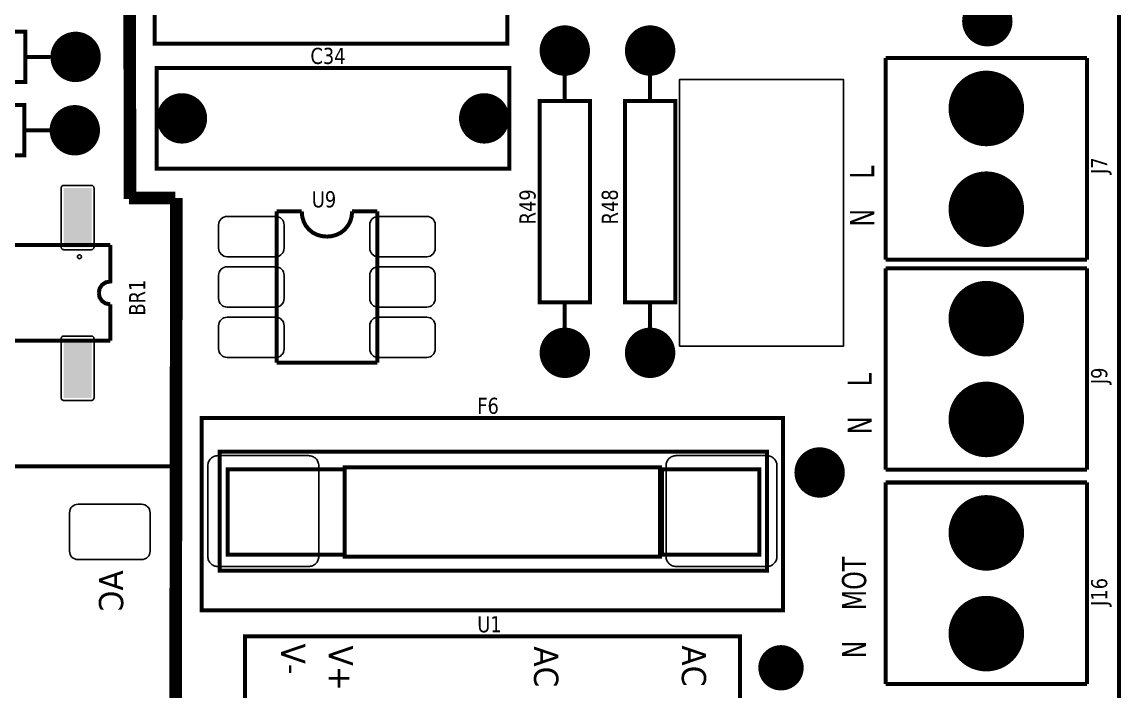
# Model space of a CAD drawing. Header units: millimetres. Extents: x 124 to 302, y 105 to 223.
# Drawn here: x 299.492 to 301.673, y 220.269 to 221.597 of the extents above; entities that cross this region are included whole.
import ezdxf

# ---------------------------------------------------------------- set-up
doc = ezdxf.new("R2010")
doc.units = ezdxf.units.MM
doc.layers.add('DESC', color=250, linetype='Continuous')
doc.styles.get("Standard").update_dxf_attribs({"font": 'tahoma.ttf'})

# ---------------------------------------------------------------- blocks, each defined once
blk = doc.blocks.new('RPAD')
blk.add_trace([(-0.5, -0.5), (-0.5, 0.5), (0.5, -0.5), (0.5, 0.5)])
blk = doc.blocks.new('EPAD')
at = {"const_width": 0.5}
blk.add_lwpolyline([(-0.25, 0, 1), (0.25, 0, 1)], format="xyb", close=True, dxfattribs=at)
blk = doc.blocks.new('PCB_CamaraClimatica')
for points, const_width in [([(147.0389, 110.574), (153.4499, 110.574), (153.4499, 115.4463), (147.0389, 115.4463), (147.0389, 110.574)], 0.008), ([(147.0389, 110.574), (153.4499, 110.574), (153.4499, 115.4463), (147.0389, 115.4463), (147.0389, 110.574)], 0.008), ([(147.0389, 110.574), (153.4499, 110.574), (153.4499, 115.4463), (147.0389, 115.4463), (147.0389, 110.574)], 0.008), ([(151.487, 113.2251), (151.485, 114.3371)], 0.025), ([(151.487, 113.2251), (151.485, 114.3371)], 0.025), ([(151.487, 113.2251), (151.485, 114.3371)], 0.025), ([(151.5361, 113.533), (152.2361, 113.533), (152.2361, 113.733), (151.5361, 113.733), (151.5361, 113.533)], 0.008), ([(151.5361, 113.533), (152.2361, 113.533), (152.2361, 113.733), (151.5361, 113.733), (151.5361, 113.533)], 0.008), ([(151.5361, 113.533), (152.2361, 113.533), (152.2361, 113.733), (151.5361, 113.733), (151.5361, 113.533)], 0.008), ([(150.879, 113.457), (151.279, 113.457), (151.279, 113.557), (150.879, 113.557), (150.879, 113.457)], 0.008), ([(150.879, 113.457), (151.279, 113.457), (151.279, 113.557), (150.879, 113.557), (150.879, 113.457)], 0.008), ([(150.879, 113.457), (151.279, 113.457), (151.279, 113.557), (150.879, 113.557), (150.879, 113.457)], 0.008), ([(151.279, 113.507), (151.329, 113.507)], 0.008), ([(151.279, 113.507), (151.329, 113.507)], 0.008), ([(151.279, 113.507), (151.329, 113.507)], 0.008), ([(153.3865, 113.5047), (152.9865, 113.5047)], 0.008), ([(152.9865, 113.5047), (152.9865, 113.1047)], 0.008), ([(153.3865, 113.5047), (152.9865, 113.5047)], 0.008), ([(152.9865, 113.5047), (152.9865, 113.1047)], 0.008), ([(153.3865, 113.5047), (152.9865, 113.5047)], 0.008), ([(152.9865, 113.5047), (152.9865, 113.1047)], 0.008), ([(153.3865, 113.5047), (153.3865, 113.1047)], 0.008), ([(153.3865, 113.5047), (153.3865, 113.1047)], 0.008), ([(153.3865, 113.5047), (153.3865, 113.1047)], 0.008), ([(151.54, 113.285), (152.24, 113.285), (152.24, 113.485), (151.54, 113.485), (151.54, 113.285)], 0.008), ([(151.54, 113.285), (152.24, 113.285), (152.24, 113.485), (151.54, 113.485), (151.54, 113.285)], 0.008), ([(151.54, 113.285), (152.24, 113.285), (152.24, 113.485), (151.54, 113.485), (151.54, 113.285)], 0.008), ([(152.3499, 113.4196), (152.3499, 113.4696)], 0.008), ([(152.3499, 113.4196), (152.3499, 113.4696)], 0.008), ([(152.3499, 113.4196), (152.3499, 113.4696)], 0.008), ([(152.5192, 113.4696), (152.5192, 113.4196)], 0.008), ([(152.5192, 113.4696), (152.5192, 113.4196)], 0.008), ([(152.5192, 113.4696), (152.5192, 113.4196)], 0.008), ([(150.8774, 113.3114), (151.2774, 113.3114), (151.2774, 113.4114), (150.8774, 113.4114), (150.8774, 113.3114)], 0.008), ([(150.8774, 113.3114), (151.2774, 113.3114), (151.2774, 113.4114), (150.8774, 113.4114), (150.8774, 113.3114)], 0.008), ([(150.8774, 113.3114), (151.2774, 113.3114), (151.2774, 113.4114), (150.8774, 113.4114), (150.8774, 113.3114)], 0.008), ([(152.2999, 113.0196), (152.3999, 113.0196), (152.3999, 113.4196), (152.2999, 113.4196), (152.2999, 113.0196)], 0.008), ([(152.2999, 113.0196), (152.3999, 113.0196), (152.3999, 113.4196), (152.2999, 113.4196), (152.2999, 113.0196)], 0.008), ([(152.2999, 113.0196), (152.3999, 113.0196), (152.3999, 113.4196), (152.2999, 113.4196), (152.2999, 113.0196)], 0.008), ([(152.4692, 113.0196), (152.5692, 113.0196), (152.5692, 113.4196), (152.4692, 113.4196), (152.4692, 113.0196)], 0.008), ([(152.4692, 113.0196), (152.5692, 113.0196), (152.5692, 113.4196), (152.4692, 113.4196), (152.4692, 113.0196)], 0.008), ([(152.4692, 113.0196), (152.5692, 113.0196), (152.5692, 113.4196), (152.4692, 113.4196), (152.4692, 113.0196)], 0.008), ([(151.3274, 113.3614), (151.2774, 113.3614)], 0.008), ([(151.3274, 113.3614), (151.2774, 113.3614)], 0.008), ([(151.3274, 113.3614), (151.2774, 113.3614)], 0.008), ([(151.577, 113.2271), (151.485, 113.2271)], 0.025), ([(151.577, 113.2271), (151.485, 113.2271)], 0.025), ([(151.577, 113.2271), (151.485, 113.2271)], 0.025), ([(151.575, 110.5681), (151.579, 113.2271)], 0.025), ([(151.575, 110.5681), (151.579, 113.2271)], 0.025), ([(151.575, 110.5681), (151.579, 113.2271)], 0.025), ([(151.7778, 113.2003), (151.8278, 113.2003)], 0.008), ([(151.7778, 113.2003), (151.7778, 112.9003)], 0.008), ([(151.7778, 113.2003), (151.8278, 113.2003)], 0.008), ([(151.7778, 113.2003), (151.7778, 112.9003)], 0.008), ([(151.7778, 113.2003), (151.8278, 113.2003)], 0.008), ([(151.7778, 113.2003), (151.7778, 112.9003)], 0.008), ([(151.8778, 113.1503), (151.8674, 113.1513), (151.8578, 113.1541), (151.8493, 113.1585), (151.842, 113.1645), (151.836, 113.1718), (151.8316, 113.1803), (151.8288, 113.1899), (151.8278, 113.2003)], 0.008), ([(151.8778, 113.1503), (151.8674, 113.1513), (151.8578, 113.1541), (151.8493, 113.1585), (151.842, 113.1645), (151.836, 113.1718), (151.8316, 113.1803), (151.8288, 113.1899), (151.8278, 113.2003)], 0.008), ([(151.8778, 113.1503), (151.8674, 113.1513), (151.8578, 113.1541), (151.8493, 113.1585), (151.842, 113.1645), (151.836, 113.1718), (151.8316, 113.1803), (151.8288, 113.1899), (151.8278, 113.2003)], 0.008), ([(151.8778, 113.1503), (151.888, 113.1513), (151.8975, 113.1541), (151.906, 113.1585), (151.9133, 113.1645), (151.9194, 113.1718), (151.924, 113.1803), (151.9268, 113.1899), (151.9278, 113.2003)], 0.008), ([(151.8778, 113.1503), (151.888, 113.1513), (151.8975, 113.1541), (151.906, 113.1585), (151.9133, 113.1645), (151.9194, 113.1718), (151.924, 113.1803), (151.9268, 113.1899), (151.9278, 113.2003)], 0.008), ([(151.8778, 113.1503), (151.888, 113.1513), (151.8975, 113.1541), (151.906, 113.1585), (151.9133, 113.1645), (151.9194, 113.1718), (151.924, 113.1803), (151.9268, 113.1899), (151.9278, 113.2003)], 0.008), ([(151.9278, 113.2003), (151.9778, 113.2003)], 0.008), ([(151.9278, 113.2003), (151.9778, 113.2003)], 0.008), ([(151.9278, 113.2003), (151.9778, 113.2003)], 0.008), ([(151.9778, 113.2003), (151.9778, 112.9003)], 0.008), ([(151.9778, 113.2003), (151.9778, 112.9003)], 0.008), ([(151.9778, 113.2003), (151.9778, 112.9003)], 0.008), ([(151.448, 112.9435), (151.118, 112.9435), (151.118, 113.1335), (151.448, 113.1335)], 0.008), ([(151.448, 112.9435), (151.118, 112.9435), (151.118, 113.1335), (151.448, 113.1335)], 0.008), ([(151.448, 112.9435), (151.118, 112.9435), (151.118, 113.1335), (151.448, 113.1335)], 0.008), ([(151.448, 113.1335), (151.4476, 113.0612), (151.4387, 113.0594), (151.4315, 113.0546), (151.4267, 113.0474), (151.425, 113.0385)], 0.008), ([(151.448, 113.1335), (151.4476, 113.0612), (151.4387, 113.0594), (151.4315, 113.0546), (151.4267, 113.0474), (151.425, 113.0385)], 0.008), ([(151.448, 113.1335), (151.4476, 113.0612), (151.4387, 113.0594), (151.4315, 113.0546), (151.4267, 113.0474), (151.425, 113.0385)], 0.008), ([(153.3865, 113.1047), (152.9865, 113.1047)], 0.008), ([(153.3865, 113.1047), (152.9865, 113.1047)], 0.008), ([(153.3865, 113.1047), (152.9865, 113.1047)], 0.008), ([(153.3865, 113.0874), (152.9865, 113.0874)], 0.008), ([(152.9865, 113.0874), (152.9865, 112.6874)], 0.008), ([(153.3865, 113.0874), (152.9865, 113.0874)], 0.008), ([(152.9865, 113.0874), (152.9865, 112.6874)], 0.008), ([(153.3865, 113.0874), (152.9865, 113.0874)], 0.008), ([(152.9865, 113.0874), (152.9865, 112.6874)], 0.008), ([(153.3865, 113.0874), (153.3865, 112.6874)], 0.008), ([(153.3865, 113.0874), (153.3865, 112.6874)], 0.008), ([(153.3865, 113.0874), (153.3865, 112.6874)], 0.008), ([(151.4476, 113.0159), (151.4387, 113.0176), (151.4315, 113.0224), (151.4267, 113.0296), (151.425, 113.0385)], 0.008), ([(151.4476, 113.0159), (151.4387, 113.0176), (151.4315, 113.0224), (151.4267, 113.0296), (151.425, 113.0385)], 0.008), ([(151.4476, 113.0159), (151.4387, 113.0176), (151.4315, 113.0224), (151.4267, 113.0296), (151.425, 113.0385)], 0.008), ([(151.4476, 113.0159), (151.448, 112.9435)], 0.008), ([(151.4476, 113.0159), (151.448, 112.9435)], 0.008), ([(151.4476, 113.0159), (151.448, 112.9435)], 0.008), ([(152.3499, 112.9696), (152.3499, 113.0196)], 0.008), ([(152.3499, 112.9696), (152.3499, 113.0196)], 0.008), ([(152.3499, 112.9696), (152.3499, 113.0196)], 0.008), ([(152.5192, 113.0196), (152.5192, 112.9696)], 0.008), ([(152.5192, 113.0196), (152.5192, 112.9696)], 0.008), ([(152.5192, 113.0196), (152.5192, 112.9696)], 0.008), ([(151.7778, 112.9003), (151.9778, 112.9003)], 0.008), ([(151.7778, 112.9003), (151.9778, 112.9003)], 0.008), ([(151.7778, 112.9003), (151.9778, 112.9003)], 0.008), ([(151.6294, 112.4086), (152.783, 112.4086), (152.783, 112.7905), (151.6294, 112.7905), (151.6294, 112.4086)], 0.008), ([(151.6294, 112.4086), (152.783, 112.4086), (152.783, 112.7905), (151.6294, 112.7905), (151.6294, 112.4086)], 0.008), ([(151.6294, 112.4086), (152.783, 112.4086), (152.783, 112.7905), (151.6294, 112.7905), (151.6294, 112.4086)], 0.008), ([(151.6648, 112.4874), (152.7515, 112.4874), (152.7515, 112.7236), (151.6648, 112.7236), (151.6648, 112.4874)], 0.008), ([(151.6648, 112.4874), (152.7515, 112.4874), (152.7515, 112.7236), (151.6648, 112.7236), (151.6648, 112.4874)], 0.008), ([(151.6648, 112.4874), (152.7515, 112.4874), (152.7515, 112.7236), (151.6648, 112.7236), (151.6648, 112.4874)], 0.008), ([(150.502, 110.631), (151.5729, 110.631), (151.5729, 112.694), (150.502, 112.694), (150.502, 110.631)], 0.008), ([(150.502, 110.631), (151.5729, 110.631), (151.5729, 112.694), (150.502, 112.694), (150.502, 110.631)], 0.008), ([(150.502, 110.631), (151.5729, 110.631), (151.5729, 112.694), (150.502, 112.694), (150.502, 110.631)], 0.008), ([(151.6806, 112.5189), (151.9129, 112.5189), (151.9129, 112.6881), (151.6806, 112.6881), (151.6806, 112.5189)], 0.008), ([(151.6806, 112.5189), (151.9129, 112.5189), (151.9129, 112.6881), (151.6806, 112.6881), (151.6806, 112.5189)], 0.008), ([(151.6806, 112.5189), (151.9129, 112.5189), (151.9129, 112.6881), (151.6806, 112.6881), (151.6806, 112.5189)], 0.008), ([(151.9129, 112.5149), (152.5389, 112.5149), (152.5389, 112.6921), (151.9129, 112.6921), (151.9129, 112.5149)], 0.008), ([(151.9129, 112.5149), (152.5389, 112.5149), (152.5389, 112.6921), (151.9129, 112.6921), (151.9129, 112.5149)], 0.008), ([(151.9129, 112.5149), (152.5389, 112.5149), (152.5389, 112.6921), (151.9129, 112.6921), (151.9129, 112.5149)], 0.008), ([(152.5428, 112.5189), (152.7357, 112.5189), (152.7357, 112.6881), (152.5428, 112.6881), (152.5428, 112.5189)], 0.008), ([(152.5428, 112.5189), (152.7357, 112.5189), (152.7357, 112.6881), (152.5428, 112.6881), (152.5428, 112.5189)], 0.008), ([(152.5428, 112.5189), (152.7357, 112.5189), (152.7357, 112.6881), (152.5428, 112.6881), (152.5428, 112.5189)], 0.008), ([(153.3865, 112.6874), (152.9865, 112.6874)], 0.008), ([(153.3865, 112.6874), (152.9865, 112.6874)], 0.008), ([(153.3865, 112.6874), (152.9865, 112.6874)], 0.008), ([(153.3865, 112.6622), (152.9865, 112.6622)], 0.008), ([(152.9865, 112.6622), (152.9865, 112.2622)], 0.008), ([(153.3865, 112.6622), (152.9865, 112.6622)], 0.008), ([(152.9865, 112.6622), (152.9865, 112.2622)], 0.008), ([(153.3865, 112.6622), (152.9865, 112.6622)], 0.008), ([(152.9865, 112.6622), (152.9865, 112.2622)], 0.008), ([(153.3865, 112.6622), (153.3865, 112.2622)], 0.008), ([(153.3865, 112.6622), (153.3865, 112.2622)], 0.008), ([(153.3865, 112.6622), (153.3865, 112.2622)], 0.008), ([(151.7149, 112.1285), (152.6975, 112.1285), (152.6975, 112.3568), (151.7149, 112.3568), (151.7149, 112.1285)], 0.008), ([(151.7149, 112.1285), (152.6975, 112.1285), (152.6975, 112.3568), (151.7149, 112.3568), (151.7149, 112.1285)], 0.008), ([(151.7149, 112.1285), (152.6975, 112.1285), (152.6975, 112.3568), (151.7149, 112.3568), (151.7149, 112.1285)], 0.008), ([(153.3865, 112.2622), (152.9865, 112.2622)], 0.008), ([(153.3865, 112.2622), (152.9865, 112.2622)], 0.008), ([(153.3865, 112.2622), (152.9865, 112.2622)], 0.008)]:
    blk.add_lwpolyline(points, dxfattribs=dict(const_width=const_width))
blk.add_lwpolyline([(152.5778, 112.9325), (152.9029, 112.9325), (152.9029, 113.4624), (152.5778, 113.4624), (152.5778, 112.9325)])
for points in [[(151.3554, 113.2519), (151.4105, 113.2519), (151.4115, 113.2518), (151.4125, 113.2516), (151.4133, 113.2511), (151.4141, 113.2505), (151.4147, 113.2498), (151.4151, 113.2489), (151.4154, 113.248), (151.4155, 113.2469), (151.4155, 113.1293), (151.4154, 113.1283), (151.4151, 113.1274), (151.4147, 113.1265), (151.4141, 113.1258), (151.4133, 113.1252), (151.4125, 113.1247), (151.4115, 113.1244), (151.4105, 113.1243), (151.3554, 113.1243), (151.3544, 113.1244), (151.3534, 113.1247), (151.3526, 113.1252), (151.3518, 113.1258), (151.3512, 113.1265), (151.3508, 113.1274), (151.3505, 113.1283), (151.3504, 113.1293), (151.3504, 113.2469), (151.3505, 113.248), (151.3508, 113.2489), (151.3512, 113.2498), (151.3518, 113.2505), (151.3526, 113.2511), (151.3534, 113.2516), (151.3544, 113.2518), (151.3554, 113.2519)], [(151.7928, 113.1733), (151.7928, 113.1273), (151.7925, 113.1239), (151.7915, 113.1207), (151.79, 113.1178), (151.7879, 113.1153), (151.7854, 113.1132), (151.7825, 113.1117), (151.7793, 113.1107), (151.7758, 113.1103), (151.6798, 113.1103), (151.6764, 113.1107), (151.6731, 113.1117), (151.6703, 113.1132), (151.6678, 113.1153), (151.6657, 113.1178), (151.6641, 113.1207), (151.6632, 113.1239), (151.6628, 113.1273), (151.6628, 113.1733), (151.6632, 113.1768), (151.6641, 113.18), (151.6657, 113.1829), (151.6678, 113.1854), (151.6703, 113.1875), (151.6731, 113.189), (151.6764, 113.19), (151.6798, 113.1903), (151.7758, 113.1903), (151.7793, 113.19), (151.7825, 113.189), (151.7854, 113.1875), (151.7879, 113.1854), (151.79, 113.1829), (151.7915, 113.18), (151.7925, 113.1768), (151.7928, 113.1733)], [(152.0928, 113.1733), (152.0928, 113.1273), (152.0925, 113.1239), (152.0915, 113.1207), (152.09, 113.1178), (152.0879, 113.1153), (152.0854, 113.1132), (152.0825, 113.1117), (152.0793, 113.1107), (152.0758, 113.1103), (151.9798, 113.1103), (151.9764, 113.1107), (151.9731, 113.1117), (151.9703, 113.1132), (151.9678, 113.1153), (151.9657, 113.1178), (151.9641, 113.1207), (151.9632, 113.1239), (151.9628, 113.1273), (151.9628, 113.1733), (151.9632, 113.1768), (151.9641, 113.18), (151.9657, 113.1829), (151.9678, 113.1854), (151.9703, 113.1875), (151.9731, 113.189), (151.9764, 113.19), (151.9798, 113.1903), (152.0758, 113.1903), (152.0793, 113.19), (152.0825, 113.189), (152.0854, 113.1875), (152.0879, 113.1854), (152.09, 113.1829), (152.0915, 113.18), (152.0925, 113.1768), (152.0928, 113.1733)], [(151.7928, 113.0733), (151.7928, 113.0273), (151.7925, 113.0239), (151.7915, 113.0207), (151.79, 113.0178), (151.7879, 113.0153), (151.7854, 113.0132), (151.7825, 113.0117), (151.7793, 113.0107), (151.7758, 113.0103), (151.6798, 113.0103), (151.6764, 113.0107), (151.6731, 113.0117), (151.6703, 113.0132), (151.6678, 113.0153), (151.6657, 113.0178), (151.6641, 113.0207), (151.6632, 113.0239), (151.6628, 113.0273), (151.6628, 113.0733), (151.6632, 113.0768), (151.6641, 113.08), (151.6657, 113.0829), (151.6678, 113.0854), (151.6703, 113.0875), (151.6731, 113.089), (151.6764, 113.09), (151.6798, 113.0903), (151.7758, 113.0903), (151.7793, 113.09), (151.7825, 113.089), (151.7854, 113.0875), (151.7879, 113.0854), (151.79, 113.0829), (151.7915, 113.08), (151.7925, 113.0768), (151.7928, 113.0733)], [(152.0928, 113.0733), (152.0928, 113.0273), (152.0925, 113.0239), (152.0915, 113.0207), (152.09, 113.0178), (152.0879, 113.0153), (152.0854, 113.0132), (152.0825, 113.0117), (152.0793, 113.0107), (152.0758, 113.0103), (151.9798, 113.0103), (151.9764, 113.0107), (151.9731, 113.0117), (151.9703, 113.0132), (151.9678, 113.0153), (151.9657, 113.0178), (151.9641, 113.0207), (151.9632, 113.0239), (151.9628, 113.0273), (151.9628, 113.0733), (151.9632, 113.0768), (151.9641, 113.08), (151.9657, 113.0829), (151.9678, 113.0854), (151.9703, 113.0875), (151.9731, 113.089), (151.9764, 113.09), (151.9798, 113.0903), (152.0758, 113.0903), (152.0793, 113.09), (152.0825, 113.089), (152.0854, 113.0875), (152.0879, 113.0854), (152.09, 113.0829), (152.0915, 113.08), (152.0925, 113.0768), (152.0928, 113.0733)], [(151.7928, 112.9733), (151.7928, 112.9273), (151.7925, 112.9239), (151.7915, 112.9207), (151.79, 112.9178), (151.7879, 112.9153), (151.7854, 112.9132), (151.7825, 112.9117), (151.7793, 112.9107), (151.7758, 112.9103), (151.6798, 112.9103), (151.6764, 112.9107), (151.6731, 112.9117), (151.6703, 112.9132), (151.6678, 112.9153), (151.6657, 112.9178), (151.6641, 112.9207), (151.6632, 112.9239), (151.6628, 112.9273), (151.6628, 112.9733), (151.6632, 112.9768), (151.6641, 112.98), (151.6657, 112.9829), (151.6678, 112.9854), (151.6703, 112.9875), (151.6731, 112.989), (151.6764, 112.99), (151.6798, 112.9903), (151.7758, 112.9903), (151.7793, 112.99), (151.7825, 112.989), (151.7854, 112.9875), (151.7879, 112.9854), (151.79, 112.9829), (151.7915, 112.98), (151.7925, 112.9768), (151.7928, 112.9733)], [(152.0928, 112.9733), (152.0928, 112.9273), (152.0925, 112.9239), (152.0915, 112.9207), (152.09, 112.9178), (152.0879, 112.9153), (152.0854, 112.9132), (152.0825, 112.9117), (152.0793, 112.9107), (152.0758, 112.9103), (151.9798, 112.9103), (151.9764, 112.9107), (151.9731, 112.9117), (151.9703, 112.9132), (151.9678, 112.9153), (151.9657, 112.9178), (151.9641, 112.9207), (151.9632, 112.9239), (151.9628, 112.9273), (151.9628, 112.9733), (151.9632, 112.9768), (151.9641, 112.98), (151.9657, 112.9829), (151.9678, 112.9854), (151.9703, 112.9875), (151.9731, 112.989), (151.9764, 112.99), (151.9798, 112.9903), (152.0758, 112.9903), (152.0793, 112.99), (152.0825, 112.989), (152.0854, 112.9875), (152.0879, 112.9854), (152.09, 112.9829), (152.0915, 112.98), (152.0925, 112.9768), (152.0928, 112.9733)], [(151.4105, 112.8251), (151.3554, 112.8251), (151.3544, 112.8252), (151.3534, 112.8255), (151.3526, 112.826), (151.3518, 112.8266), (151.3512, 112.8273), (151.3508, 112.8282), (151.3505, 112.8291), (151.3504, 112.8301), (151.3504, 112.9477), (151.3505, 112.9488), (151.3508, 112.9497), (151.3512, 112.9506), (151.3518, 112.9513), (151.3526, 112.9519), (151.3534, 112.9524), (151.3544, 112.9526), (151.3554, 112.9527), (151.4105, 112.9527), (151.4115, 112.9526), (151.4125, 112.9524), (151.4133, 112.9519), (151.4141, 112.9513), (151.4147, 112.9506), (151.4151, 112.9497), (151.4154, 112.9488), (151.4155, 112.9477), (151.4155, 112.8301), (151.4154, 112.8291), (151.4151, 112.8282), (151.4147, 112.8273), (151.4141, 112.8266), (151.4133, 112.826), (151.4125, 112.8255), (151.4115, 112.8252), (151.4105, 112.8251)], [(151.6615, 112.7155), (151.8415, 112.7155), (151.8435, 112.7154), (151.8455, 112.7151), (151.8475, 112.7146), (151.8493, 112.7139), (151.8511, 112.7131), (151.8527, 112.7121), (151.8543, 112.711), (151.8557, 112.7097), (151.857, 112.7083), (151.8581, 112.7067), (151.8591, 112.7051), (151.8599, 112.7033), (151.8606, 112.7015), (151.8611, 112.6996), (151.8614, 112.6975), (151.8615, 112.6955), (151.8615, 112.5155), (151.8614, 112.5134), (151.8611, 112.5114), (151.8606, 112.5094), (151.8599, 112.5076), (151.8591, 112.5058), (151.8581, 112.5042), (151.857, 112.5027), (151.8557, 112.5012), (151.8543, 112.5), (151.8527, 112.4988), (151.8511, 112.4978), (151.8493, 112.497), (151.8475, 112.4963), (151.8455, 112.4959), (151.8435, 112.4956), (151.8415, 112.4955), (151.6615, 112.4955), (151.6594, 112.4956), (151.6574, 112.4959), (151.6554, 112.4963), (151.6536, 112.497), (151.6518, 112.4978), (151.6502, 112.4988), (151.6487, 112.5), (151.6472, 112.5012), (151.646, 112.5027), (151.6448, 112.5042), (151.6438, 112.5058), (151.643, 112.5076), (151.6423, 112.5094), (151.6419, 112.5114), (151.6416, 112.5134), (151.6415, 112.5155), (151.6415, 112.6955), (151.6416, 112.6975), (151.6419, 112.6996), (151.6423, 112.7015), (151.643, 112.7033), (151.6438, 112.7051), (151.6448, 112.7067), (151.646, 112.7083), (151.6472, 112.7097), (151.6487, 112.711), (151.6502, 112.7121), (151.6518, 112.7131), (151.6536, 112.7139), (151.6554, 112.7146), (151.6574, 112.7151), (151.6594, 112.7154), (151.6615, 112.7155)], [(152.5709, 112.7155), (152.7509, 112.7155), (152.753, 112.7154), (152.755, 112.7151), (152.7569, 112.7146), (152.7588, 112.7139), (152.7605, 112.7131), (152.7622, 112.7121), (152.7637, 112.711), (152.7651, 112.7097), (152.7664, 112.7083), (152.7675, 112.7067), (152.7685, 112.7051), (152.7694, 112.7033), (152.77, 112.7015), (152.7705, 112.6996), (152.7708, 112.6975), (152.7709, 112.6955), (152.7709, 112.5155), (152.7708, 112.5134), (152.7705, 112.5114), (152.77, 112.5094), (152.7694, 112.5076), (152.7685, 112.5058), (152.7675, 112.5042), (152.7664, 112.5027), (152.7651, 112.5012), (152.7637, 112.5), (152.7622, 112.4988), (152.7605, 112.4978), (152.7588, 112.497), (152.7569, 112.4963), (152.755, 112.4959), (152.753, 112.4956), (152.7509, 112.4955), (152.5709, 112.4955), (152.5688, 112.4956), (152.5668, 112.4959), (152.5649, 112.4963), (152.563, 112.497), (152.5613, 112.4978), (152.5596, 112.4988), (152.5581, 112.5), (152.5567, 112.5012), (152.5554, 112.5027), (152.5543, 112.5042), (152.5533, 112.5058), (152.5524, 112.5076), (152.5518, 112.5094), (152.5513, 112.5114), (152.551, 112.5134), (152.5509, 112.5155), (152.5509, 112.6955), (152.551, 112.6975), (152.5513, 112.6996), (152.5518, 112.7015), (152.5524, 112.7033), (152.5533, 112.7051), (152.5543, 112.7067), (152.5554, 112.7083), (152.5567, 112.7097), (152.5581, 112.711), (152.5596, 112.7121), (152.5613, 112.7131), (152.563, 112.7139), (152.5649, 112.7146), (152.5668, 112.7151), (152.5688, 112.7154), (152.5709, 112.7155)], [(151.3669, 112.5261), (151.3669, 112.6021), (151.3672, 112.6056), (151.3682, 112.6088), (151.3697, 112.6117), (151.3718, 112.6142), (151.3743, 112.6162), (151.3772, 112.6178), (151.3804, 112.6188), (151.3839, 112.6191), (151.5099, 112.6191), (151.5134, 112.6188), (151.5166, 112.6178), (151.5195, 112.6162), (151.522, 112.6142), (151.524, 112.6117), (151.5256, 112.6088), (151.5265, 112.6056), (151.5269, 112.6021), (151.5269, 112.5261), (151.5265, 112.5226), (151.5256, 112.5194), (151.524, 112.5165), (151.522, 112.514), (151.5195, 112.512), (151.5166, 112.5104), (151.5134, 112.5094), (151.5099, 112.5091), (151.3839, 112.5091), (151.3804, 112.5094), (151.3772, 112.5104), (151.3743, 112.512), (151.3718, 112.514), (151.3697, 112.5165), (151.3682, 112.5194), (151.3672, 112.5226), (151.3669, 112.5261)]]:
    blk.add_lwpolyline(points, close=True)
blk.add_circle((151.3867, 113.1103), 0.00394)
blk.add_circle((151.3867, 113.1103), 0.00394)
blk.add_circle((151.3867, 113.1103), 0.00394)
for name, p, xscale, yscale in [('EPAD', (153.1885, 113.5779), 0.1, 0.1), ('EPAD', (152.3499, 113.5196), 0.1, 0.1), ('EPAD', (152.5192, 113.5196), 0.1, 0.1), ('EPAD', (151.379, 113.507), 0.1, 0.1), ('EPAD', (153.1865, 113.4047), 0.15, 0.15), ('EPAD', (151.59, 113.385), 0.1, 0.1), ('EPAD', (152.19, 113.385), 0.1, 0.1), ('EPAD', (151.3774, 113.3614), 0.1, 0.1), ('EPAD', (153.1865, 113.2047), 0.15, 0.15), ('RPAD', (151.383, 113.1881), 0.05511799999999999, 0.117614), ('EPAD', (153.1865, 112.9874), 0.15, 0.15), ('EPAD', (152.3499, 112.9196), 0.1, 0.1), ('EPAD', (152.5192, 112.9196), 0.1, 0.1), ('EPAD', (153.1865, 112.7874), 0.15, 0.15), ('EPAD', (152.8557, 112.6821), 0.1, 0.1), ('EPAD', (153.1865, 112.5622), 0.15, 0.15), ('EPAD', (153.1865, 112.3622), 0.15, 0.15), ('EPAD', (152.779, 112.2944), 0.09, 0.09)]:
    blk.add_blockref(name, p, dxfattribs=dict(xscale=xscale, yscale=yscale))
at = {"xscale": 0.05511799999999999, "yscale": 0.117614, "rotation": 180}
blk.add_blockref('RPAD', (151.383, 112.8889), dxfattribs=at)
at = {"width": 0.9375}
for s, p in [('C34', (151.845, 113.493)), ('C34', (151.845, 113.493)), ('C34', (151.845, 113.493)), ('U9', (151.8478, 113.2083)), ('U9', (151.8478, 113.2083)), ('U9', (151.8478, 113.2083)), ('F6', (152.1762, 112.7985)), ('F6', (152.1762, 112.7985)), ('F6', (152.1762, 112.7985)), ('U1', (152.1762, 112.3648)), ('U1', (152.1762, 112.3648)), ('U1', (152.1762, 112.3648))]:
    blk.add_text(s, height=0.032, dxfattribs=at).set_placement(p)
for s, height, rotation, width, p in [('J7', 0.032, 90, 0.9375, (153.4265, 113.2747)), ('J7', 0.032, 90, 0.9375, (153.4265, 113.2747)), ('J7', 0.032, 90, 0.9375, (153.4265, 113.2747)), ('N    L', 0.048, 90, 0.833333, (152.964, 113.1701)), ('N    L', 0.048, 90, 0.833333, (152.964, 113.1701)), ('N    L', 0.048, 90, 0.833333, (152.964, 113.1701)), ('R49', 0.032, 90, 0.9375, (152.2919, 113.1746)), ('R49', 0.032, 90, 0.9375, (152.2919, 113.1746)), ('R49', 0.032, 90, 0.9375, (152.2919, 113.1746)), ('R48', 0.032, 90, 0.9375, (152.4552, 113.1746)), ('R48', 0.032, 90, 0.9375, (152.4552, 113.1746)), ('R48', 0.032, 90, 0.9375, (152.4552, 113.1746)), ('BR1', 0.032, 90, 0.9375, (151.5171, 112.9935)), ('BR1', 0.032, 90, 0.9375, (151.5171, 112.9935)), ('BR1', 0.032, 90, 0.9375, (151.5171, 112.9935)), ('J9', 0.032, 90, 0.9375, (153.4265, 112.8574)), ('J9', 0.032, 90, 0.9375, (153.4265, 112.8574)), ('J9', 0.032, 90, 0.9375, (153.4265, 112.8574)), ('N    L', 0.048, 90, 0.833333, (152.959, 112.7581)), ('N    L', 0.048, 90, 0.833333, (152.959, 112.7581)), ('N    L', 0.048, 90, 0.833333, (152.959, 112.7581)), ('N    MOT', 0.048, 90, 0.833333, (152.948, 112.3131)), ('N    MOT', 0.048, 90, 0.833333, (152.948, 112.3131)), ('N    MOT', 0.048, 90, 0.833333, (152.948, 112.3131)), ('J16', 0.032, 90, 0.9375, (153.4265, 112.4172)), ('J16', 0.032, 90, 0.9375, (153.4265, 112.4172)), ('J16', 0.032, 90, 0.9375, (153.4265, 112.4172)), ('V-', 0.048, 270, 1.041667, (151.7868, 112.3425)), ('V-', 0.048, 270, 1.041667, (151.7868, 112.3425)), ('V-', 0.048, 270, 1.041667, (151.7868, 112.3425)), ('V+', 0.048, 270, 1.041667, (151.8813, 112.3386)), ('V+', 0.048, 270, 1.041667, (151.8813, 112.3386)), ('V+', 0.048, 270, 1.041667, (151.8813, 112.3386)), ('AC', 0.048, 270, 1.041667, (152.5822, 112.3389)), ('AC', 0.048, 270, 1.041667, (152.5822, 112.3389)), ('AC', 0.048, 270, 1.041667, (152.5822, 112.3389)), ('AC', 0.048, 270, 1.041667, (152.289, 112.3371)), ('AC', 0.048, 270, 1.041667, (152.289, 112.3371)), ('AC', 0.048, 270, 1.041667, (152.289, 112.3371))]:
    blk.add_text(s, height=height, rotation=rotation, dxfattribs=dict(width=width)).set_placement(p)
at = {"text_generation_flag": 2, "width": 1.041667}
blk.add_text('AC', height=0.048, rotation=90, dxfattribs=at).set_placement((151.4733, 112.488))
blk.add_text('AC', height=0.048, rotation=90, dxfattribs=at).set_placement((151.4733, 112.488))
blk.add_text('AC', height=0.048, rotation=90, dxfattribs=at).set_placement((151.4733, 112.488))

msp = doc.modelspace()

# ---------------------------------------------------------------- block references
at = {"layer": 'DESC'}
msp.add_blockref('PCB_CamaraClimatica', (148.219, 108.0207), dxfattribs=at)

doc.saveas('drawing.dxf')
